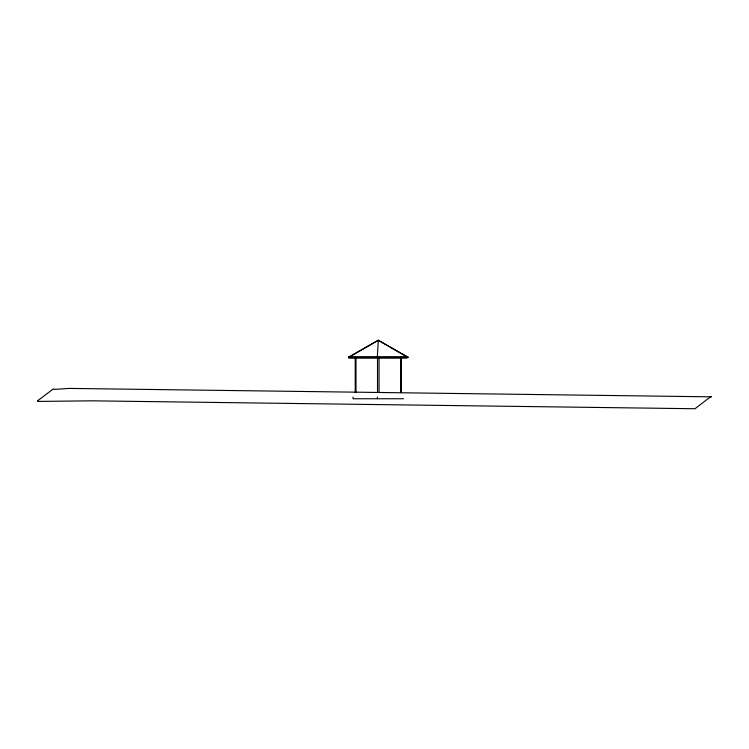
<?xml version="1.0" encoding="UTF-8"?>
<svg xmlns="http://www.w3.org/2000/svg" width="749" height="749" viewBox="0 0 749 749"><rect width="100%" height="100%" fill="white"/><g stroke="black" fill="none" stroke-linecap="round" stroke-linejoin="round"><path stroke-width="1.12" d="M348.641 357.722L406.932 357.722L406.932 357.011L378.282 340.261L348.641 357.011L348.641 357.722L407.924 357.722L407.924 357.011L378.282 340.261L377.309 357.591M349.633 357.011L378.282 340.261M348.641 357.011L407.924 357.011M348.641 357.245L407.924 357.245M403.533 398.749L353.032 398.749L353.032 397.092M406.567 357.591L349.025 357.591M401.342 357.245L401.342 392.542M400.575 357.245L400.575 392.542M379.05 357.245L379.05 392.542M377.515 357.245L377.515 392.542M377.44 397.092L377.44 398.749M355.99 357.245L355.99 392.542M355.223 357.245L355.223 392.542M38.115 400.406L37.45 401.427L91.612 400.827L694.988 408.739L711.016 396.436L711.55 396.839L69.282 388.413L54.012 389.414L53.479 388.806L38.115 400.406"/></g></svg>
